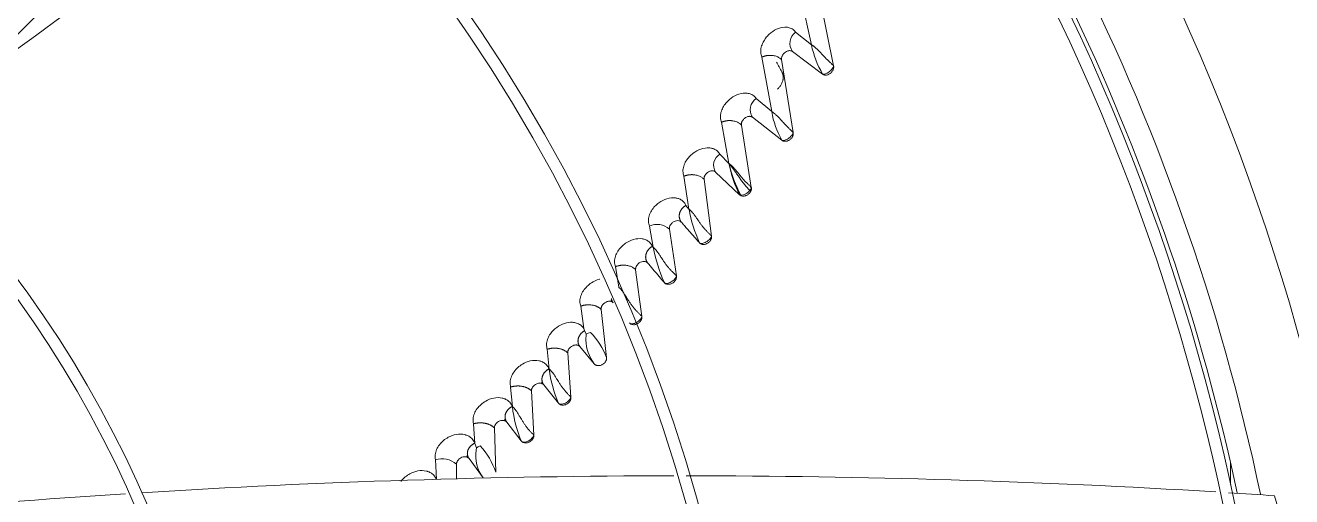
# Model space of a CAD drawing. Header units: millimetres. Extents: x 113490 to 142599, y -20467 to 115.
# Drawn here: x 131487.5 to 131754.6, y -11265.2 to -11165.8 of the extents above; entities that cross this region are included whole.
import ezdxf

# ---------------------------------------------------------------- set-up
doc = ezdxf.new("R2010")
doc.units = ezdxf.units.MM
doc.layers.add('DV3_0', color=7, linetype='Continuous')

msp = doc.modelspace()

# ---------------------------------------------------------------- linework, layer by layer
at = {"layer": 'DV3_0', "color": 7, "linetype": 'Continuous', "lineweight": 15}
for p, q in [((131461.94, -11191.95), (131614.66, -11037.08)), ((131650.68, -11157.76), (131653.32, -11169.95)), ((131654.69, -11158.13), (131657.98, -11174.37)), ((131653.32, -11169.95), (131649.96, -11167.25)), ((131642.86, -11172.51), (131644.93, -11184.02)), ((131647.02, -11173.05), (131649.46, -11188.45)), ((131655.68, -11176.1), (131649.29, -11171.32)), ((131644.93, -11184.02), (131641.65, -11181.24)), ((131634.34, -11186.26), (131635.92, -11194.99)), ((131638.54, -11186.85), (131640.63, -11200.04)), ((131647.08, -11190.05), (131640.89, -11185.2)), ((131635.92, -11194.99), (131633.98, -11193.01)), ((131626.41, -11197.64), (131627.48, -11204.6)), ((131638.16, -11201.55), (131633.1, -11196.76)), ((131630.65, -11198.28), (131632.24, -11210.27)), ((131627.48, -11204.6), (131626.82, -11203.79)), ((131619.12, -11208.18), (131619.9, -11212.63)), ((131623.34, -11208.79), (131624.84, -11218.68)), ((131619.9, -11212.63), (131619.76, -11212.44)), ((131611.97, -11216.72), (131612.65, -11221.06)), ((131616.22, -11217.37), (131617.53, -11227.23)), ((131604.63, -11225.07), (131605.3, -11229.75)), ((131608.94, -11225.75), (131610.09, -11235.89)), ((131605.79, -11230.97), (131605.46, -11230.22)), ((131605.74, -11232.21), (131605.79, -11230.97)), ((131605.79, -11230.97), (131606.24, -11230.75)), ((131606.24, -11230.75), (131606.71, -11230.58)), ((131597.55, -11234.16), (131598, -11238.35)), ((131601.89, -11234.92), (131602.57, -11244.27)), ((131607.5, -11237.23), (131604.46, -11233.59)), ((131598, -11238.35), (131597.95, -11238.28)), ((131589.85, -11242.12), (131590.23, -11246.25)), ((131594.25, -11242.93), (131594.74, -11252.28)), ((131599.96, -11245.54), (131596.84, -11241.65)), ((131590.23, -11246.25), (131590.2, -11246.21)), ((131582, -11249.88), (131582.3, -11254.01)), ((131586.43, -11250.75), (131586.73, -11260.1)), ((131592.1, -11253.49), (131589.05, -11249.53)), ((131582.3, -11254.01), (131582.27, -11253.97)), ((131582.64, -11254.94), (131582.3, -11254.01)), ((131582.56, -11255.44), (131582.64, -11254.94)), ((131582.64, -11254.94), (131582.99, -11254.75)), ((131582.99, -11254.75), (131583.26, -11254.62)), ((131583.26, -11254.62), (131583.44, -11254.55)), ((131573.98, -11257.44), (131574.21, -11261.61)), ((131578.43, -11258.38), (131578.46, -11261.48)), ((131584.05, -11261.26), (131581.08, -11257.21)), ((131741.73, -11262.66), (131741.73, -11258.08)), ((131752.3, -11269.38), (131751.05, -11265.05))]:
    msp.add_line(p, q, dxfattribs=at)
for centre, radius, start, end in [((131296.24, -11359.99), 551.5, 15.4775, 74.5225), ((131296.24, -11359.99), 456, 316.0129, 45.5635), ((131296.24, -11359.99), 477.5, 316.9802, 43.0198), ((131296.24, -11359.99), 453.5, 315.9918, 45.5613), ((131296.24, -11359.99), 457, 12.0648, 38.7918), ((131296.24, -11359.99), 343.5, 315.6512, 45.622), ((131296.24, -11359.99), 346, 316.5062, 45.3204), ((132005.25, -11871.46), 872.22, 121.56134, 127.88902), ((131651.79, -11169.63), 3.01, 127.446, 214.0679), ((131673.09, -11165.9), 20.18, 191.5575, 210.3468), ((131271.06, -11375.42), 425.8, 27.9832, 28.2987), ((131643.3, -11183.61), 2.88, 124.7166, 213.5116), ((131663.38, -11180.84), 18.72, 189.7816, 209.4698), ((131296.24, -11359.99), 236, 317.0271, 45.7088), ((131296.24, -11359.99), 233.5, 316.4663, 45.8392), ((131635.3, -11195.29), 2.64, 120.02, 213.6405), ((131660.08, -11190.4), 24.59, 190.7346, 206.9553), ((131663.86, -11188.33), 28.72, 193.3894, 207.6128), ((131655.96, -11199.62), 28.9, 189.9095, 204.6566), ((131620.76, -11211.76), 3.94, 48.9972, 114.5532), ((131652.79, -11206.27), 33.49, 190.9397, 204.3643), ((131612.09, -11223.78), 0.996, 164.4286, 200.7731), ((131599.67, -11231.95), 6.04, 16.651, 21.4082), ((131614.15, -11232.08), 8.41, 180.9081, 217.7819), ((131595.36, -11241.54), 15.77, 20.989, 44.0203), ((131624.09, -11235.11), 26.29, 187.0764, 203.3625), ((131597.33, -11241.09), 0.885, 161.2275, 200.8008), ((131615.82, -11243.51), 25.74, 186.1174, 202.8222), ((131589.5, -11248.97), 0.845, 159.536, 201.092), ((131581.48, -11256.66), 0.795, 157.3992, 201.2102), ((131590.06, -11256.62), 7.59, 171.042, 217.6939), ((131572.13, -11264.99), 15.39, 18.5208, 42.7185), ((131575.33, -11262.08), 4.83, 50.0895, 106.1879), ((131626.61, -13101.74), 1840.9, 90.07296, 93.56963), ((131626.61, -13101.74), 1840.9, 86.5108, 89.99128), ((131626.61, -13101.74), 1840.9, 86.12402, 86.42814), ((131626.61, -13101.74), 1840.9, 93.67624, 96.85972)]:
    msp.add_arc(centre, radius, start, end, dxfattribs=at)
at = {"layer": 'DV3_0', "color": 7, "linetype": 'Continuous', "lineweight": 20}
for centre, radius, start, end in [((131296.24, -11359.99), 461.75, 11.9044, 42.2304), ((131639.33, -11199.73), 1.35, 316.5606, 346.5087), ((131638.45, -11201.16), 0.49, 233.7476, 265.2283), ((131638.28, -11199.1), 2.55, 272.8508, 322.5113)]:
    msp.add_arc(centre, radius, start, end, dxfattribs=at)
at = {"layer": 'DV3_0', "color": 7, "linetype": 'Continuous', "lineweight": 15}
for points, knots in [([(131649.96, -11167.25), (131649.85, -11167.11), (131649.65, -11166.85), (131649.27, -11166.57), (131648.86, -11166.37), (131648.45, -11166.25), (131648.06, -11166.2), (131647.24, -11166.18), (131645.93, -11166.52), (131644.59, -11167.45), (131643.67, -11168.46), (131643.07, -11169.38), (131642.68, -11170.42), (131642.55, -11171.53), (131642.75, -11172.18), (131642.86, -11172.51)], [0, 0, 0, 0, 0.048624, 0.094156, 0.13685, 0.17668, 0.213406, 0.24691, 0.396876, 0.550422, 0.632436, 0.719781, 0.810754, 0.903952, 1, 1, 1, 1]), ([(131653.32, -11169.95), (131653.36, -11169.97), (131653.45, -11170.01), (131653.58, -11170.09), (131653.72, -11170.18), (131653.86, -11170.29), (131654.02, -11170.41), (131654.18, -11170.55), (131654.35, -11170.7), (131654.55, -11170.9), (131654.79, -11171.13), (131655.07, -11171.42), (131655.33, -11171.7), (131655.59, -11171.98), (131655.85, -11172.24), (131656.12, -11172.52), (131656.38, -11172.78), (131656.65, -11173.04), (131656.91, -11173.29), (131657.16, -11173.53), (131657.39, -11173.75), (131657.61, -11173.97), (131657.81, -11174.17), (131657.92, -11174.3), (131657.98, -11174.37)], [0, 0, 0, 0, 0.023498, 0.048897, 0.076254, 0.105618, 0.137034, 0.170541, 0.206177, 0.243975, 0.303434, 0.363525, 0.424255, 0.478728, 0.533775, 0.589597, 0.64577, 0.699948, 0.752412, 0.80346, 0.853406, 0.902578, 0.951321, 1, 1, 1, 1]), ([(131642.86, -11172.51), (131642.9, -11172.49), (131643, -11172.45), (131643.14, -11172.4), (131643.28, -11172.35), (131643.41, -11172.31), (131643.54, -11172.27), (131643.67, -11172.24), (131643.79, -11172.21), (131643.91, -11172.19), (131644.03, -11172.18), (131644.14, -11172.16), (131644.24, -11172.15), (131644.34, -11172.14), (131644.43, -11172.14), (131644.52, -11172.14), (131644.6, -11172.14), (131644.68, -11172.14), (131644.75, -11172.14), (131644.81, -11172.14), (131644.87, -11172.14), (131644.93, -11172.15), (131645.12, -11172.16), (131645.45, -11172.21), (131645.87, -11172.33), (131646.23, -11172.48), (131646.54, -11172.65), (131646.8, -11172.84), (131646.95, -11172.98), (131647.01, -11173.05)], [0, 0, 0, 0, 0.032244, 0.06322, 0.092989, 0.121598, 0.149081, 0.175465, 0.200767, 0.225002, 0.248177, 0.270297, 0.291365, 0.311381, 0.330344, 0.34825, 0.365097, 0.38088, 0.395595, 0.409237, 0.4218, 0.433281, 0.443674, 0.547844, 0.647183, 0.741916, 0.832156, 0.91808, 1, 1, 1, 1]), ([(131649.29, -11171.32), (131649.27, -11171.3), (131649.22, -11171.27), (131649.14, -11171.23), (131649.06, -11171.2), (131648.94, -11171.16), (131648.77, -11171.14), (131648.55, -11171.15), (131648.31, -11171.21), (131648, -11171.34), (131647.69, -11171.54), (131647.44, -11171.81), (131647.28, -11172.01), (131647.17, -11172.22), (131647.08, -11172.42), (131647.02, -11172.63), (131647, -11172.84), (131647.01, -11172.98), (131647.01, -11173.05)], [0, 0, 0, 0, 0.029381, 0.058602, 0.087885, 0.117452, 0.18253, 0.248896, 0.319951, 0.392261, 0.543681, 0.618373, 0.692652, 0.752848, 0.812262, 0.876397, 0.938375, 1, 1, 1, 1]), ([(131647.08, -11175.63), (131647.1, -11175.68), (131647.14, -11175.76), (131647.2, -11175.9), (131647.25, -11176.03), (131647.29, -11176.17), (131647.32, -11176.3), (131647.34, -11176.43), (131647.35, -11176.56), (131647.36, -11176.69), (131647.36, -11176.81), (131647.36, -11176.93), (131647.35, -11177.04), (131647.34, -11177.15), (131647.32, -11177.25), (131647.29, -11177.43), (131647.22, -11177.67), (131647.11, -11177.98), (131646.96, -11178.28), (131646.78, -11178.57), (131646.58, -11178.83), (131646.37, -11179.07), (131646.21, -11179.22), (131646.14, -11179.29)], [0, 0, 0, 0, 0.040689, 0.080596, 0.119529, 0.157341, 0.193932, 0.22923, 0.263193, 0.295792, 0.327014, 0.356851, 0.385297, 0.412348, 0.437993, 0.462221, 0.541843, 0.621089, 0.699698, 0.777369, 0.853621, 0.927915, 1, 1, 1, 1]), ([(131657.98, -11174.37), (131657.98, -11174.4), (131658, -11174.47), (131658.01, -11174.57), (131658.01, -11174.67), (131658, -11174.78), (131657.98, -11174.89), (131657.95, -11175.03), (131657.89, -11175.19), (131657.79, -11175.4), (131657.65, -11175.61), (131657.47, -11175.81), (131657.25, -11175.99), (131656.94, -11176.18), (131656.6, -11176.29), (131656.27, -11176.31), (131656.07, -11176.28), (131655.91, -11176.23), (131655.79, -11176.17), (131655.71, -11176.12), (131655.68, -11176.1)], [0, 0, 0, 0, 0.029941, 0.059776, 0.089719, 0.11998, 0.150766, 0.182271, 0.237743, 0.293712, 0.36616, 0.439193, 0.5137, 0.588322, 0.735295, 0.804201, 0.872533, 0.915894, 0.958168, 1, 1, 1, 1]), ([(131641.65, -11181.24), (131641.55, -11181.1), (131641.35, -11180.84), (131640.98, -11180.54), (131640.57, -11180.33), (131640.16, -11180.19), (131639.75, -11180.12), (131638.91, -11180.08), (131637.57, -11180.38), (131636.18, -11181.26), (131635.23, -11182.23), (131634.6, -11183.14), (131634.18, -11184.17), (131634.03, -11185.27), (131634.23, -11185.93), (131634.34, -11186.26)], [0, 0, 0, 0, 0.047879, 0.093131, 0.135924, 0.176323, 0.214246, 0.249573, 0.400331, 0.55084, 0.632619, 0.719752, 0.810618, 0.903787, 1, 1, 1, 1]), ([(131644.93, -11184.02), (131644.94, -11184.03), (131644.98, -11184.05), (131645.04, -11184.08), (131645.12, -11184.13), (131645.25, -11184.21), (131645.41, -11184.33), (131645.61, -11184.49), (131645.93, -11184.77), (131646.35, -11185.19), (131646.82, -11185.7), (131647.34, -11186.27), (131647.9, -11186.86), (131648.42, -11187.39), (131648.75, -11187.72), (131648.95, -11187.91), (131649.14, -11188.1), (131649.31, -11188.28), (131649.41, -11188.39), (131649.46, -11188.45)], [0, 0, 0, 0, 0.008246, 0.020454, 0.036664, 0.056913, 0.093951, 0.135263, 0.180965, 0.300632, 0.4172, 0.49772, 0.649549, 0.779717, 0.824321, 0.868366, 0.912135, 0.955916, 1, 1, 1, 1]), ([(131634.34, -11186.26), (131634.38, -11186.24), (131634.48, -11186.2), (131634.62, -11186.15), (131634.77, -11186.1), (131634.91, -11186.06), (131635.04, -11186.02), (131635.17, -11186), (131635.29, -11185.97), (131635.41, -11185.95), (131635.53, -11185.94), (131635.64, -11185.92), (131635.74, -11185.91), (131635.84, -11185.91), (131635.93, -11185.9), (131636.01, -11185.9), (131636.09, -11185.9), (131636.16, -11185.9), (131636.23, -11185.91), (131636.29, -11185.91), (131636.35, -11185.91), (131636.4, -11185.92), (131636.44, -11185.92), (131636.63, -11185.94), (131636.96, -11185.99), (131637.39, -11186.11), (131637.75, -11186.26), (131638.06, -11186.44), (131638.33, -11186.64), (131638.47, -11186.78), (131638.54, -11186.85)], [0, 0, 0, 0, 0.032464, 0.063613, 0.093501, 0.122168, 0.149645, 0.175954, 0.20111, 0.225125, 0.248005, 0.269755, 0.290377, 0.309869, 0.328231, 0.34546, 0.361553, 0.376506, 0.390315, 0.402975, 0.414482, 0.424831, 0.434019, 0.442041, 0.547052, 0.646947, 0.741997, 0.832361, 0.918252, 1, 1, 1, 1]), ([(131640.89, -11185.2), (131640.87, -11185.18), (131640.82, -11185.15), (131640.73, -11185.1), (131640.65, -11185.07), (131640.52, -11185.03), (131640.34, -11185), (131640.11, -11185.01), (131639.87, -11185.06), (131639.55, -11185.18), (131639.24, -11185.38), (131638.98, -11185.64), (131638.82, -11185.84), (131638.7, -11186.03), (131638.62, -11186.23), (131638.55, -11186.43), (131638.52, -11186.65), (131638.54, -11186.78), (131638.54, -11186.85)], [0, 0, 0, 0, 0.030729, 0.061465, 0.092461, 0.123966, 0.190052, 0.257414, 0.329029, 0.401758, 0.552091, 0.624447, 0.696235, 0.754669, 0.81231, 0.876246, 0.93817, 1, 1, 1, 1]), ([(131649.46, -11188.45), (131649.47, -11188.48), (131649.48, -11188.55), (131649.48, -11188.65), (131649.48, -11188.76), (131649.46, -11188.86), (131649.44, -11188.97), (131649.4, -11189.11), (131649.34, -11189.27), (131649.23, -11189.46), (131649.08, -11189.66), (131648.89, -11189.85), (131648.67, -11190.01), (131648.35, -11190.19), (131648, -11190.28), (131647.68, -11190.28), (131647.47, -11190.25), (131647.31, -11190.19), (131647.19, -11190.13), (131647.11, -11190.08), (131647.08, -11190.05)], [0, 0, 0, 0, 0.030327, 0.060484, 0.090695, 0.121183, 0.152165, 0.183847, 0.238646, 0.294034, 0.364857, 0.436394, 0.510055, 0.584088, 0.731546, 0.801326, 0.870591, 0.914573, 0.957501, 1, 1, 1, 1]), ([(131633.98, -11193.01), (131633.9, -11192.87), (131633.74, -11192.61), (131633.43, -11192.3), (131633.1, -11192.06), (131632.76, -11191.89), (131632.41, -11191.77), (131632.08, -11191.69), (131631.3, -11191.6), (131629.97, -11191.8), (131628.53, -11192.6), (131627.5, -11193.53), (131626.8, -11194.45), (131626.33, -11195.5), (131626.13, -11196.62), (131626.31, -11197.29), (131626.41, -11197.64)], [0, 0, 0, 0, 0.043276, 0.083851, 0.121848, 0.157353, 0.190322, 0.220681, 0.248337, 0.398285, 0.545073, 0.62947, 0.718481, 0.810504, 0.904076, 1, 1, 1, 1]), ([(131635.92, -11194.99), (131635.96, -11195.01), (131636.03, -11195.06), (131636.15, -11195.14), (131636.27, -11195.23), (131636.38, -11195.33), (131636.57, -11195.5), (131636.85, -11195.79), (131637.22, -11196.21), (131637.58, -11196.64), (131637.86, -11196.99), (131638.09, -11197.28), (131638.31, -11197.55), (131638.56, -11197.85), (131638.9, -11198.24), (131639.33, -11198.72), (131639.78, -11199.16), (131640.08, -11199.46), (131640.28, -11199.66), (131640.47, -11199.86), (131640.58, -11199.98), (131640.63, -11200.04)], [0, 0, 0, 0, 0.021136, 0.043034, 0.065722, 0.089226, 0.113567, 0.180819, 0.267102, 0.36032, 0.424226, 0.458297, 0.515829, 0.568667, 0.616874, 0.728058, 0.829043, 0.871408, 0.913772, 0.956511, 1, 1, 1, 1]), ([(131640.3, -11200.65), (131640.21, -11200.54), (131640, -11200.31), (131639.55, -11199.81), (131639.01, -11199.17), (131638.44, -11198.41), (131637.91, -11197.66), (131637.41, -11196.93), (131636.92, -11196.23), (131636.43, -11195.56), (131636.09, -11195.16), (131635.92, -11194.99)], [0, 0, 0, 0, 0.062498, 0.125002, 0.250008, 0.375015, 0.500022, 0.625028, 0.750035, 0.875042, 1, 1, 1, 1]), ([(131626.41, -11197.64), (131626.46, -11197.61), (131626.56, -11197.57), (131626.72, -11197.52), (131626.87, -11197.48), (131627.01, -11197.44), (131627.15, -11197.41), (131627.28, -11197.38), (131627.41, -11197.36), (131627.53, -11197.35), (131627.65, -11197.33), (131627.76, -11197.32), (131627.86, -11197.32), (131627.95, -11197.31), (131628.04, -11197.31), (131628.12, -11197.31), (131628.19, -11197.31), (131628.26, -11197.32), (131628.31, -11197.32), (131628.37, -11197.32), (131628.41, -11197.32), (131628.45, -11197.33), (131628.48, -11197.33), (131628.65, -11197.35), (131628.94, -11197.39), (131629.34, -11197.49), (131629.68, -11197.61), (131629.99, -11197.76), (131630.25, -11197.93), (131630.47, -11198.1), (131630.59, -11198.22), (131630.65, -11198.28)], [0, 0, 0, 0, 0.034013, 0.066516, 0.097557, 0.127175, 0.155397, 0.182242, 0.207725, 0.231853, 0.254633, 0.276066, 0.296153, 0.314893, 0.332284, 0.348322, 0.363003, 0.376325, 0.388281, 0.398868, 0.408082, 0.415918, 0.422372, 0.427442, 0.521233, 0.61073, 0.696164, 0.77766, 0.855341, 0.929378, 1, 1, 1, 1]), ([(131633.1, -11196.76), (131633.08, -11196.73), (131633.03, -11196.69), (131632.95, -11196.64), (131632.87, -11196.6), (131632.74, -11196.55), (131632.57, -11196.51), (131632.34, -11196.5), (131632.1, -11196.53), (131631.76, -11196.63), (131631.36, -11196.86), (131630.99, -11197.22), (131630.79, -11197.56), (131630.7, -11197.8), (131630.66, -11197.97), (131630.64, -11198.13), (131630.65, -11198.23), (131630.65, -11198.28)], [0, 0, 0, 0, 0.030568, 0.061113, 0.091892, 0.123156, 0.188638, 0.255339, 0.326154, 0.398049, 0.546641, 0.690305, 0.807603, 0.857297, 0.906323, 0.95344, 1, 1, 1, 1]), ([(131640.63, -11200.04), (131640.64, -11200.07), (131640.65, -11200.12), (131640.65, -11200.2), (131640.65, -11200.28), (131640.64, -11200.39), (131640.62, -11200.54), (131640.56, -11200.71), (131640.48, -11200.89), (131640.31, -11201.16), (131640.07, -11201.42), (131639.76, -11201.62), (131639.51, -11201.74), (131639.24, -11201.82), (131638.98, -11201.85), (131638.74, -11201.83), (131638.54, -11201.78), (131638.38, -11201.71), (131638.26, -11201.64), (131638.19, -11201.58), (131638.16, -11201.55)], [0, 0, 0, 0, 0.023243, 0.046646, 0.070325, 0.094393, 0.141984, 0.190048, 0.245114, 0.300885, 0.441931, 0.51503, 0.588687, 0.662721, 0.735694, 0.804836, 0.873484, 0.916387, 0.958352, 1, 1, 1, 1]), ([(131626.82, -11203.79), (131626.75, -11203.64), (131626.6, -11203.34), (131626.29, -11202.98), (131625.96, -11202.71), (131625.61, -11202.51), (131625.28, -11202.37), (131624.96, -11202.28), (131624.18, -11202.14), (131622.84, -11202.28), (131621.33, -11203.05), (131620.26, -11203.97), (131619.52, -11204.91), (131619.02, -11205.98), (131618.82, -11207.14), (131619.02, -11207.83), (131619.12, -11208.18)], [0, 0, 0, 0, 0.045903, 0.088222, 0.127121, 0.162682, 0.194844, 0.223516, 0.248586, 0.398406, 0.542873, 0.627775, 0.717223, 0.809644, 0.90359, 1, 1, 1, 1]), ([(131626.82, -11203.79), (131626.78, -11203.82), (131626.7, -11203.87), (131626.57, -11203.95), (131626.46, -11204.04), (131626.35, -11204.13), (131626.24, -11204.23), (131626.14, -11204.33), (131626.05, -11204.43), (131625.96, -11204.54), (131625.88, -11204.65), (131625.8, -11204.77), (131625.73, -11204.89), (131625.67, -11205.01), (131625.61, -11205.13), (131625.56, -11205.25), (131625.52, -11205.38), (131625.49, -11205.51), (131625.46, -11205.63), (131625.44, -11205.76), (131625.43, -11205.89), (131625.43, -11206.02), (131625.43, -11206.14), (131625.44, -11206.27), (131625.46, -11206.39), (131625.48, -11206.52), (131625.52, -11206.64), (131625.56, -11206.76), (131625.6, -11206.88), (131625.65, -11206.99), (131625.71, -11207.11), (131625.78, -11207.22), (131625.83, -11207.29), (131625.86, -11207.32)], [0, 0, 0, 0, 0.030257, 0.060484, 0.09073, 0.121035, 0.151434, 0.181953, 0.212616, 0.243438, 0.274433, 0.30561, 0.336978, 0.36854, 0.400301, 0.432265, 0.464435, 0.496814, 0.529403, 0.562193, 0.595176, 0.628335, 0.661657, 0.695123, 0.728715, 0.762415, 0.796204, 0.830066, 0.863984, 0.897946, 0.93194, 0.965959, 1, 1, 1, 1]), ([(131627.48, -11204.6), (131627.52, -11204.63), (131627.6, -11204.69), (131627.72, -11204.79), (131627.84, -11204.9), (131627.96, -11205.02), (131628.16, -11205.23), (131628.44, -11205.57), (131628.8, -11206.07), (131629.15, -11206.57), (131629.43, -11206.97), (131629.7, -11207.37), (131629.99, -11207.77), (131630.31, -11208.19), (131630.59, -11208.52), (131630.82, -11208.79), (131631.04, -11209.03), (131631.27, -11209.27), (131631.48, -11209.49), (131631.69, -11209.7), (131631.89, -11209.9), (131632.08, -11210.09), (131632.18, -11210.21), (131632.24, -11210.27)], [0, 0, 0, 0, 0.02193, 0.044623, 0.068109, 0.092415, 0.117564, 0.1874, 0.278761, 0.36922, 0.434707, 0.474881, 0.55813, 0.630924, 0.676359, 0.719959, 0.762001, 0.802791, 0.842656, 0.881945, 0.921019, 0.960246, 1, 1, 1, 1]), ([(131625.86, -11207.32), (131625.81, -11207.28), (131625.72, -11207.18), (131625.48, -11207.05), (131625.1, -11206.98), (131624.58, -11207.07), (131624.08, -11207.33), (131623.69, -11207.7), (131623.45, -11208.09), (131623.35, -11208.4), (131623.33, -11208.63), (131623.34, -11208.74), (131623.34, -11208.79)], [0, 0, 0, 0, 0.06134, 0.123453, 0.255164, 0.397247, 0.545621, 0.688819, 0.805782, 0.90458, 0.952528, 1, 1, 1, 1]), ([(131629.69, -11211.68), (131629.48, -11211.44), (131629.06, -11210.96), (131628.42, -11210.24), (131627.79, -11209.52), (131627.15, -11208.79), (131626.5, -11208.06), (131626.07, -11207.57), (131625.86, -11207.32)], [0, 0, 0, 0, 0.162615, 0.326841, 0.492682, 0.660148, 0.82925, 1, 1, 1, 1]), ([(131619.76, -11212.44), (131619.68, -11212.29), (131619.54, -11211.99), (131619.24, -11211.63), (131618.91, -11211.35), (131618.57, -11211.14), (131618.23, -11210.99), (131617.91, -11210.9), (131617.14, -11210.75), (131615.79, -11210.86), (131614.28, -11211.6), (131613.18, -11212.51), (131612.42, -11213.45), (131611.91, -11214.52), (131611.69, -11215.68), (131611.87, -11216.37), (131611.97, -11216.72)], [0, 0, 0, 0, 0.045816, 0.088117, 0.127063, 0.162735, 0.195085, 0.224033, 0.249478, 0.398687, 0.541879, 0.628145, 0.718265, 0.810778, 0.904381, 1, 1, 1, 1]), ([(131632.24, -11210.27), (131632.24, -11210.3), (131632.25, -11210.35), (131632.25, -11210.44), (131632.25, -11210.52), (131632.24, -11210.63), (131632.21, -11210.78), (131632.14, -11210.96), (131632.05, -11211.14), (131631.87, -11211.41), (131631.6, -11211.66), (131631.28, -11211.85), (131631.02, -11211.96), (131630.75, -11212.02), (131630.49, -11212.04), (131630.24, -11212.01), (131630.05, -11211.94), (131629.9, -11211.86), (131629.78, -11211.78), (131629.72, -11211.72), (131629.69, -11211.68)], [0, 0, 0, 0, 0.023263, 0.046619, 0.070185, 0.09408, 0.142394, 0.191175, 0.246921, 0.303417, 0.444844, 0.517438, 0.590593, 0.664065, 0.736419, 0.804903, 0.872906, 0.916114, 0.958259, 1, 1, 1, 1]), ([(131632.24, -11210.27), (131632.21, -11210.45), (131632.08, -11210.68), (131631.68, -11211.12), (131631.41, -11211.35), (131630.83, -11211.68), (131630.53, -11211.79), (131630.01, -11211.86), (131629.81, -11211.81), (131629.69, -11211.68)], [0, 0, 0, 0, 0.25, 0.25, 0.5, 0.5, 0.75, 0.75, 1, 1, 1, 1]), ([(131619.76, -11212.44), (131619.72, -11212.47), (131619.63, -11212.52), (131619.51, -11212.6), (131619.39, -11212.68), (131619.28, -11212.77), (131619.17, -11212.87), (131619.07, -11212.97), (131618.97, -11213.07), (131618.88, -11213.18), (131618.8, -11213.29), (131618.72, -11213.41), (131618.65, -11213.52), (131618.59, -11213.64), (131618.53, -11213.76), (131618.48, -11213.89), (131618.44, -11214.01), (131618.4, -11214.14), (131618.38, -11214.26), (131618.36, -11214.39), (131618.34, -11214.52), (131618.34, -11214.64), (131618.34, -11214.77), (131618.35, -11214.89), (131618.37, -11215.02), (131618.39, -11215.14), (131618.42, -11215.26), (131618.46, -11215.38), (131618.5, -11215.5), (131618.56, -11215.61), (131618.62, -11215.72), (131618.68, -11215.83), (131618.73, -11215.9), (131618.76, -11215.93)], [0, 0, 0, 0, 0.030425, 0.060815, 0.091218, 0.121674, 0.152215, 0.182869, 0.213655, 0.244591, 0.275687, 0.306954, 0.338398, 0.370022, 0.401831, 0.433828, 0.466015, 0.498396, 0.530972, 0.563735, 0.596674, 0.629777, 0.663028, 0.696409, 0.729903, 0.763492, 0.797158, 0.830885, 0.864657, 0.898463, 0.932293, 0.966139, 1, 1, 1, 1]), ([(131619.9, -11212.63), (131619.95, -11212.66), (131620.03, -11212.73), (131620.16, -11212.84), (131620.28, -11212.96), (131620.41, -11213.1), (131620.6, -11213.32), (131620.9, -11213.7), (131621.26, -11214.24), (131621.62, -11214.78), (131621.91, -11215.22), (131622.19, -11215.65), (131622.5, -11216.09), (131622.83, -11216.53), (131623.12, -11216.87), (131623.35, -11217.14), (131623.59, -11217.4), (131623.82, -11217.64), (131624.05, -11217.87), (131624.27, -11218.09), (131624.48, -11218.29), (131624.67, -11218.49), (131624.78, -11218.62), (131624.84, -11218.68)], [0, 0, 0, 0, 0.022275, 0.045317, 0.069159, 0.093827, 0.119347, 0.190503, 0.284339, 0.374913, 0.441612, 0.484176, 0.567352, 0.639937, 0.684392, 0.726937, 0.767875, 0.807537, 0.846286, 0.884506, 0.922594, 0.960956, 1, 1, 1, 1]), ([(131611.97, -11216.72), (131612.02, -11216.7), (131612.12, -11216.66), (131612.28, -11216.61), (131612.43, -11216.57), (131612.58, -11216.53), (131612.72, -11216.5), (131612.86, -11216.47), (131612.99, -11216.45), (131613.11, -11216.44), (131613.23, -11216.42), (131613.34, -11216.42), (131613.44, -11216.41), (131613.54, -11216.41), (131613.62, -11216.4), (131613.71, -11216.4), (131613.78, -11216.41), (131613.85, -11216.41), (131613.91, -11216.41), (131613.96, -11216.41), (131614.01, -11216.42), (131614.05, -11216.42), (131614.08, -11216.42), (131614.1, -11216.43), (131614.27, -11216.44), (131614.55, -11216.49), (131614.94, -11216.58), (131615.28, -11216.71), (131615.57, -11216.85), (131615.83, -11217.02), (131616.04, -11217.19), (131616.16, -11217.31), (131616.22, -11217.37)], [0, 0, 0, 0, 0.034382, 0.067257, 0.09867, 0.128653, 0.157228, 0.184415, 0.210227, 0.234673, 0.257758, 0.279488, 0.299864, 0.318888, 0.336558, 0.352873, 0.367831, 0.38143, 0.393667, 0.404538, 0.41404, 0.42217, 0.428926, 0.434304, 0.438302, 0.530373, 0.618142, 0.701875, 0.781741, 0.85791, 0.930582, 1, 1, 1, 1]), ([(131618.76, -11215.93), (131618.71, -11215.89), (131618.62, -11215.79), (131618.38, -11215.66), (131618, -11215.58), (131617.49, -11215.66), (131616.99, -11215.91), (131616.59, -11216.27), (131616.34, -11216.67), (131616.24, -11216.98), (131616.21, -11217.2), (131616.22, -11217.31), (131616.22, -11217.37)], [0, 0, 0, 0, 0.061421, 0.123667, 0.255432, 0.397199, 0.544968, 0.687719, 0.804815, 0.904048, 0.952278, 1, 1, 1, 1]), ([(131622.28, -11220.09), (131622.09, -11219.86), (131621.7, -11219.4), (131621.11, -11218.72), (131620.53, -11218.02), (131619.94, -11217.33), (131619.35, -11216.63), (131618.96, -11216.17), (131618.76, -11215.93)], [0, 0, 0, 0, 0.163033, 0.327514, 0.493444, 0.66083, 0.829679, 1, 1, 1, 1]), ([(131624.84, -11218.68), (131624.84, -11218.71), (131624.85, -11218.76), (131624.86, -11218.84), (131624.85, -11218.93), (131624.84, -11219.05), (131624.81, -11219.2), (131624.75, -11219.38), (131624.65, -11219.56), (131624.47, -11219.83), (131624.2, -11220.08), (131623.88, -11220.28), (131623.62, -11220.38), (131623.35, -11220.44), (131623.08, -11220.46), (131622.83, -11220.42), (131622.64, -11220.36), (131622.49, -11220.28), (131622.37, -11220.19), (131622.31, -11220.12), (131622.28, -11220.09)], [0, 0, 0, 0, 0.023849, 0.04779, 0.071955, 0.096472, 0.145038, 0.194053, 0.249314, 0.305365, 0.445367, 0.517672, 0.590601, 0.663955, 0.736204, 0.80467, 0.872684, 0.915931, 0.958145, 1, 1, 1, 1]), ([(131624.84, -11218.68), (131624.82, -11218.86), (131624.69, -11219.09), (131624.29, -11219.55), (131624.02, -11219.77), (131623.44, -11220.11), (131623.13, -11220.22), (131622.61, -11220.28), (131622.4, -11220.22), (131622.28, -11220.09)], [0, 0, 0, 0, 0.25, 0.25, 0.5, 0.5, 0.75, 0.75, 1, 1, 1, 1]), ([(131608.65, -11219.34), (131608.62, -11219.35), (131608.01, -11219.51), (131607.05, -11219.95), (131605.93, -11220.85), (131605.15, -11221.78), (131604.61, -11222.86), (131604.37, -11224.01), (131604.54, -11224.71), (131604.63, -11225.07)], [0.3922784, 0.3922784, 0.3922784, 0.3922784, 0.3989376, 0.5409153, 0.6281958, 0.718865, 0.8114508, 0.9049035, 1, 1, 1, 1]), ([(131612.65, -11221.06), (131612.69, -11221.1), (131612.78, -11221.17), (131612.9, -11221.28), (131613.03, -11221.41), (131613.15, -11221.55), (131613.35, -11221.78), (131613.64, -11222.18), (131614, -11222.73), (131614.35, -11223.28), (131614.64, -11223.73), (131614.91, -11224.17), (131615.22, -11224.62), (131615.55, -11225.06), (131615.83, -11225.41), (131616.06, -11225.69), (131616.29, -11225.95), (131616.52, -11226.19), (131616.75, -11226.42), (131616.97, -11226.64), (131617.17, -11226.85), (131617.36, -11227.04), (131617.47, -11227.16), (131617.53, -11227.23)], [0, 0, 0, 0, 0.022497, 0.045774, 0.069863, 0.094794, 0.12059, 0.192426, 0.287536, 0.377894, 0.444911, 0.488356, 0.571521, 0.643997, 0.688181, 0.730404, 0.770967, 0.810203, 0.848479, 0.886185, 0.923729, 0.961527, 1, 1, 1, 1]), ([(131611.49, -11224.36), (131611.48, -11224.34), (131611.44, -11224.3), (131611.38, -11224.25), (131611.32, -11224.2), (131611.25, -11224.16), (131611.14, -11224.1), (131610.98, -11224.05), (131610.75, -11224.02), (131610.5, -11224.03), (131610.15, -11224.1), (131609.73, -11224.31), (131609.38, -11224.61), (131609.18, -11224.88), (131609.07, -11225.06), (131609, -11225.25), (131608.95, -11225.42), (131608.93, -11225.59), (131608.94, -11225.7), (131608.94, -11225.75)], [0, 0, 0, 0, 0.024678, 0.049276, 0.073933, 0.098788, 0.123975, 0.189522, 0.256186, 0.326612, 0.39802, 0.544943, 0.686929, 0.745909, 0.804137, 0.854279, 0.903786, 0.952122, 1, 1, 1, 1]), ([(131611.11, -11223.47), (131611.12, -11223.51), (131611.13, -11223.58), (131611.16, -11223.7), (131611.2, -11223.81), (131611.24, -11223.93), (131611.29, -11224.04), (131611.35, -11224.15), (131611.42, -11224.26), (131611.47, -11224.33), (131611.49, -11224.36)], [0.7367221, 0.7367221, 0.7367221, 0.7367221, 0.7643288, 0.7978965, 0.8315165, 0.8651746, 0.8988591, 0.9325612, 0.9662753, 1, 1, 1, 1]), ([(131604.63, -11225.07), (131604.68, -11225.05), (131604.79, -11225.01), (131604.95, -11224.96), (131605.1, -11224.92), (131605.25, -11224.88), (131605.4, -11224.85), (131605.54, -11224.83), (131605.67, -11224.81), (131605.79, -11224.8), (131605.91, -11224.78), (131606.02, -11224.78), (131606.12, -11224.77), (131606.22, -11224.77), (131606.3, -11224.77), (131606.39, -11224.77), (131606.46, -11224.77), (131606.53, -11224.77), (131606.59, -11224.78), (131606.64, -11224.78), (131606.68, -11224.79), (131606.72, -11224.79), (131606.75, -11224.79), (131606.78, -11224.8), (131606.79, -11224.8), (131606.91, -11224.81), (131607.12, -11224.84), (131607.41, -11224.9), (131607.67, -11224.97), (131607.91, -11225.06), (131608.13, -11225.16), (131608.33, -11225.27), (131608.51, -11225.38), (131608.67, -11225.5), (131608.81, -11225.63), (131608.9, -11225.71), (131608.94, -11225.75)], [0, 0, 0, 0, 0.034452, 0.067384, 0.098837, 0.12884, 0.157416, 0.18458, 0.210346, 0.234722, 0.257714, 0.279327, 0.299562, 0.318421, 0.335903, 0.352008, 0.366734, 0.380078, 0.392038, 0.402612, 0.411796, 0.419587, 0.425984, 0.430984, 0.434584, 0.436784, 0.502175, 0.565322, 0.626349, 0.685335, 0.742342, 0.797432, 0.850666, 0.902117, 0.951866, 1, 1, 1, 1]), ([(131605.3, -11229.75), (131605.19, -11229.61), (131604.99, -11229.34), (131604.61, -11229.02), (131604.21, -11228.78), (131603.78, -11228.61), (131603.36, -11228.51), (131602.52, -11228.41), (131601.19, -11228.6), (131599.76, -11229.34), (131598.73, -11230.23), (131598.04, -11231.11), (131597.56, -11232.11), (131597.34, -11233.18), (131597.48, -11233.83), (131597.55, -11234.16)], [0, 0, 0, 0, 0.049007, 0.095446, 0.139468, 0.181114, 0.22038, 0.257178, 0.405723, 0.54922, 0.63594, 0.72517, 0.815746, 0.907169, 1, 1, 1, 1]), ([(131617.53, -11227.23), (131617.53, -11227.25), (131617.54, -11227.31), (131617.54, -11227.39), (131617.54, -11227.48), (131617.52, -11227.6), (131617.49, -11227.75), (131617.42, -11227.93), (131617.33, -11228.11), (131617.14, -11228.38), (131616.87, -11228.62), (131616.54, -11228.81), (131616.28, -11228.91), (131616.01, -11228.97), (131615.74, -11228.98), (131615.5, -11228.94), (131615.3, -11228.87), (131615.15, -11228.79), (131615.04, -11228.7), (131614.98, -11228.63), (131614.95, -11228.6)], [0, 0, 0, 0, 0.023897, 0.047874, 0.072064, 0.096593, 0.145534, 0.194892, 0.25028, 0.306447, 0.445924, 0.517891, 0.590493, 0.663638, 0.735728, 0.804216, 0.872309, 0.915692, 0.95803, 1, 1, 1, 1]), ([(131617.53, -11227.23), (131617.5, -11227.41), (131617.37, -11227.64), (131616.97, -11228.1), (131616.69, -11228.33), (131616.11, -11228.65), (131615.8, -11228.76), (131615.28, -11228.8), (131615.07, -11228.74), (131614.95, -11228.6)], [0, 0, 0, 0, 0.25, 0.25, 0.5, 0.5, 0.75, 0.75, 1, 1, 1, 1]), ([(131605.46, -11230.22), (131605.42, -11230.24), (131605.33, -11230.29), (131605.22, -11230.37), (131605.1, -11230.46), (131604.99, -11230.54), (131604.89, -11230.64), (131604.79, -11230.73), (131604.69, -11230.83), (131604.61, -11230.94), (131604.53, -11231.05), (131604.45, -11231.16), (131604.38, -11231.27), (131604.32, -11231.38), (131604.26, -11231.5), (131604.21, -11231.62), (131604.17, -11231.74), (131604.13, -11231.86), (131604.1, -11231.98), (131604.08, -11232.1), (131604.07, -11232.22), (131604.06, -11232.34), (131604.06, -11232.47), (131604.07, -11232.59), (131604.08, -11232.71), (131604.11, -11232.82), (131604.13, -11232.94), (131604.17, -11233.06), (131604.21, -11233.17), (131604.26, -11233.28), (131604.32, -11233.38), (131604.38, -11233.49), (131604.43, -11233.56), (131604.46, -11233.59)], [0, 0, 0, 0, 0.030377, 0.060748, 0.091153, 0.121627, 0.152197, 0.182886, 0.213712, 0.244687, 0.275822, 0.307124, 0.338597, 0.370244, 0.402069, 0.434073, 0.466259, 0.49863, 0.531186, 0.563923, 0.596832, 0.6299, 0.663115, 0.69646, 0.729919, 0.763477, 0.797117, 0.830824, 0.864585, 0.89839, 0.93223, 0.9661, 1, 1, 1, 1]), ([(131597.55, -11234.16), (131597.6, -11234.14), (131597.71, -11234.11), (131597.88, -11234.06), (131598.04, -11234.03), (131598.2, -11234), (131598.35, -11233.97), (131598.49, -11233.95), (131598.62, -11233.94), (131598.75, -11233.92), (131598.87, -11233.92), (131598.99, -11233.91), (131599.09, -11233.91), (131599.19, -11233.91), (131599.28, -11233.91), (131599.37, -11233.92), (131599.44, -11233.92), (131599.51, -11233.93), (131599.57, -11233.93), (131599.63, -11233.94), (131599.67, -11233.94), (131599.71, -11233.95), (131599.74, -11233.95), (131599.77, -11233.96), (131599.79, -11233.96), (131599.9, -11233.97), (131600.1, -11234.01), (131600.38, -11234.07), (131600.64, -11234.15), (131600.88, -11234.24), (131601.1, -11234.34), (131601.29, -11234.45), (131601.47, -11234.56), (131601.63, -11234.68), (131601.77, -11234.8), (131601.85, -11234.88), (131601.89, -11234.92)], [0, 0, 0, 0, 0.035479, 0.069398, 0.101793, 0.132694, 0.162122, 0.190094, 0.21662, 0.241709, 0.265367, 0.287598, 0.308404, 0.327787, 0.345745, 0.36228, 0.377388, 0.391068, 0.403318, 0.414135, 0.423517, 0.431461, 0.437964, 0.443025, 0.446641, 0.448812, 0.512732, 0.574463, 0.634121, 0.691792, 0.747544, 0.801444, 0.853561, 0.903971, 0.952755, 1, 1, 1, 1]), ([(131604.46, -11233.59), (131604.43, -11233.56), (131604.39, -11233.52), (131604.32, -11233.45), (131604.23, -11233.4), (131604.11, -11233.33), (131603.94, -11233.27), (131603.71, -11233.24), (131603.47, -11233.25), (131603.12, -11233.32), (131602.71, -11233.51), (131602.36, -11233.81), (131602.15, -11234.06), (131602.05, -11234.24), (131601.97, -11234.42), (131601.92, -11234.59), (131601.89, -11234.76), (131601.89, -11234.87), (131601.89, -11234.92)], [0, 0, 0, 0, 0.031145, 0.062218, 0.093482, 0.125195, 0.191206, 0.258243, 0.328679, 0.399965, 0.545868, 0.68677, 0.745639, 0.803769, 0.854012, 0.903665, 0.952, 1, 1, 1, 1]), ([(131597.95, -11238.28), (131597.88, -11238.12), (131597.73, -11237.82), (131597.43, -11237.44), (131597.1, -11237.14), (131596.76, -11236.91), (131596.43, -11236.75), (131596.11, -11236.64), (131595.35, -11236.45), (131594.03, -11236.49), (131592.49, -11237.13), (131591.34, -11237.98), (131590.53, -11238.89), (131589.95, -11239.94), (131589.67, -11241.07), (131589.79, -11241.77), (131589.85, -11242.12)], [0, 0, 0, 0, 0.047036, 0.090401, 0.130202, 0.166503, 0.199277, 0.228461, 0.253972, 0.401518, 0.541059, 0.630182, 0.721571, 0.813945, 0.906561, 1, 1, 1, 1]), ([(131610.09, -11235.89), (131610.09, -11235.92), (131610.1, -11235.99), (131610.1, -11236.08), (131610.09, -11236.18), (131610.07, -11236.29), (131610.03, -11236.44), (131609.93, -11236.68), (131609.77, -11236.93), (131609.54, -11237.16), (131609.32, -11237.33), (131609.07, -11237.46), (131608.81, -11237.56), (131608.54, -11237.61), (131608.29, -11237.61), (131608.04, -11237.57), (131607.85, -11237.5), (131607.7, -11237.42), (131607.59, -11237.34), (131607.53, -11237.27), (131607.5, -11237.23)], [0, 0, 0, 0, 0.028178, 0.055352, 0.08164, 0.107171, 0.153927, 0.201767, 0.313928, 0.380235, 0.452708, 0.523632, 0.595246, 0.666832, 0.737628, 0.806405, 0.87473, 0.917481, 0.959025, 1, 1, 1, 1]), ([(131597.95, -11238.28), (131597.91, -11238.31), (131597.82, -11238.35), (131597.7, -11238.43), (131597.58, -11238.51), (131597.46, -11238.6), (131597.35, -11238.69), (131597.24, -11238.78), (131597.14, -11238.88), (131597.05, -11238.99), (131596.96, -11239.09), (131596.88, -11239.2), (131596.81, -11239.32), (131596.74, -11239.43), (131596.68, -11239.55), (131596.62, -11239.67), (131596.58, -11239.79), (131596.54, -11239.91), (131596.5, -11240.03), (131596.48, -11240.15), (131596.46, -11240.28), (131596.45, -11240.4), (131596.45, -11240.52), (131596.46, -11240.64), (131596.47, -11240.76), (131596.49, -11240.88), (131596.52, -11241), (131596.55, -11241.11), (131596.59, -11241.23), (131596.64, -11241.34), (131596.7, -11241.45), (131596.77, -11241.55), (131596.81, -11241.62), (131596.84, -11241.65)], [0, 0, 0, 0, 0.03062, 0.061208, 0.091809, 0.122459, 0.153186, 0.184014, 0.214963, 0.246044, 0.277269, 0.308645, 0.340177, 0.371867, 0.403719, 0.435736, 0.46792, 0.500276, 0.532804, 0.565501, 0.598358, 0.631363, 0.664502, 0.69776, 0.73112, 0.764565, 0.798081, 0.831652, 0.865266, 0.898913, 0.932586, 0.966281, 1, 1, 1, 1]), ([(131598, -11238.35), (131598.04, -11238.38), (131598.12, -11238.45), (131598.24, -11238.56), (131598.36, -11238.68), (131598.47, -11238.81), (131598.66, -11239.03), (131598.94, -11239.4), (131599.28, -11239.93), (131599.62, -11240.46), (131599.89, -11240.89), (131600.15, -11241.31), (131600.43, -11241.74), (131600.74, -11242.18), (131601, -11242.52), (131601.22, -11242.79), (131601.43, -11243.05), (131601.65, -11243.29), (131601.85, -11243.51), (131602.05, -11243.72), (131602.24, -11243.92), (131602.42, -11244.1), (131602.52, -11244.21), (131602.57, -11244.27)], [0, 0, 0, 0, 0.022443, 0.045639, 0.06962, 0.094413, 0.12004, 0.191521, 0.285248, 0.377064, 0.444002, 0.485838, 0.570203, 0.643535, 0.688385, 0.731167, 0.772156, 0.811664, 0.850038, 0.887652, 0.924906, 0.962214, 1, 1, 1, 1]), ([(131589.85, -11242.12), (131589.91, -11242.1), (131590.01, -11242.07), (131590.18, -11242.03), (131590.33, -11242), (131590.48, -11241.97), (131590.63, -11241.95), (131590.77, -11241.93), (131590.9, -11241.91), (131591.03, -11241.9), (131591.15, -11241.9), (131591.27, -11241.89), (131591.37, -11241.89), (131591.47, -11241.89), (131591.57, -11241.89), (131591.65, -11241.9), (131591.73, -11241.9), (131591.8, -11241.91), (131591.87, -11241.91), (131591.93, -11241.92), (131591.98, -11241.93), (131592.03, -11241.93), (131592.07, -11241.94), (131592.1, -11241.94), (131592.13, -11241.95), (131592.15, -11241.95), (131592.16, -11241.95), (131592.25, -11241.97), (131592.42, -11242), (131592.66, -11242.05), (131592.88, -11242.12), (131593.09, -11242.19), (131593.28, -11242.27), (131593.46, -11242.35), (131593.62, -11242.44), (131593.77, -11242.53), (131593.91, -11242.63), (131594.03, -11242.73), (131594.14, -11242.83), (131594.21, -11242.9), (131594.25, -11242.93)], [0, 0, 0, 0, 0.033907, 0.066422, 0.097575, 0.127386, 0.155873, 0.183049, 0.208925, 0.233507, 0.256801, 0.278813, 0.299544, 0.318996, 0.337171, 0.354069, 0.369688, 0.384029, 0.39709, 0.408869, 0.419364, 0.428572, 0.436492, 0.443121, 0.448458, 0.4525, 0.455247, 0.456697, 0.509325, 0.560446, 0.61013, 0.658427, 0.705382, 0.751036, 0.795428, 0.8386, 0.880596, 0.921463, 0.961247, 1, 1, 1, 1]), ([(131596.84, -11241.65), (131596.82, -11241.63), (131596.78, -11241.58), (131596.7, -11241.51), (131596.62, -11241.46), (131596.5, -11241.39), (131596.33, -11241.33), (131596.1, -11241.29), (131595.86, -11241.29), (131595.51, -11241.36), (131595.09, -11241.54), (131594.74, -11241.82), (131594.53, -11242.08), (131594.42, -11242.25), (131594.33, -11242.43), (131594.28, -11242.6), (131594.25, -11242.77), (131594.25, -11242.88), (131594.25, -11242.93)], [0, 0, 0, 0, 0.031241, 0.062418, 0.093791, 0.125616, 0.19178, 0.258934, 0.329339, 0.400547, 0.545932, 0.686248, 0.74507, 0.803167, 0.853519, 0.903304, 0.951794, 1, 1, 1, 1]), ([(131590.2, -11246.21), (131590.13, -11246.04), (131589.98, -11245.73), (131589.68, -11245.33), (131589.35, -11245.03), (131589.01, -11244.8), (131588.68, -11244.64), (131588.37, -11244.52), (131587.62, -11244.32), (131586.31, -11244.33), (131584.75, -11244.94), (131583.58, -11245.76), (131582.74, -11246.66), (131582.15, -11247.7), (131581.84, -11248.83), (131581.94, -11249.53), (131582, -11249.88)], [0, 0, 0, 0, 0.048342, 0.092635, 0.132982, 0.169436, 0.201959, 0.230483, 0.25492, 0.402152, 0.540605, 0.6308, 0.722713, 0.815102, 0.90736, 1, 1, 1, 1]), ([(131602.57, -11244.27), (131602.57, -11244.3), (131602.58, -11244.35), (131602.57, -11244.44), (131602.57, -11244.52), (131602.55, -11244.64), (131602.51, -11244.78), (131602.43, -11244.96), (131602.32, -11245.14), (131602.12, -11245.4), (131601.85, -11245.63), (131601.53, -11245.8), (131601.27, -11245.88), (131601, -11245.93), (131600.74, -11245.93), (131600.5, -11245.89), (131600.31, -11245.82), (131600.16, -11245.73), (131600.05, -11245.64), (131599.99, -11245.57), (131599.96, -11245.54)], [0, 0, 0, 0, 0.024042, 0.048168, 0.072506, 0.097179, 0.146572, 0.196318, 0.25187, 0.30816, 0.446127, 0.517252, 0.58906, 0.661781, 0.733631, 0.802402, 0.870886, 0.914714, 0.957535, 1, 1, 1, 1]), ([(131602.57, -11244.27), (131602.53, -11244.46), (131602.4, -11244.7), (131601.98, -11245.14), (131601.7, -11245.36), (131601.12, -11245.66), (131600.81, -11245.75), (131600.29, -11245.76), (131600.08, -11245.69), (131599.96, -11245.54)], [0, 0, 0, 0, 0.25, 0.25, 0.5, 0.5, 0.75, 0.75, 1, 1, 1, 1]), ([(131590.2, -11246.21), (131590.16, -11246.23), (131590.07, -11246.28), (131589.94, -11246.35), (131589.82, -11246.43), (131589.7, -11246.52), (131589.59, -11246.6), (131589.48, -11246.7), (131589.38, -11246.8), (131589.29, -11246.9), (131589.2, -11247), (131589.12, -11247.11), (131589.04, -11247.22), (131588.97, -11247.33), (131588.91, -11247.45), (131588.85, -11247.57), (131588.8, -11247.68), (131588.76, -11247.8), (131588.73, -11247.92), (131588.7, -11248.05), (131588.68, -11248.17), (131588.67, -11248.29), (131588.67, -11248.41), (131588.67, -11248.53), (131588.69, -11248.65), (131588.7, -11248.77), (131588.73, -11248.88), (131588.77, -11249), (131588.81, -11249.11), (131588.86, -11249.22), (131588.91, -11249.32), (131588.98, -11249.43), (131589.02, -11249.49), (131589.05, -11249.53)], [0, 0, 0, 0, 0.030718, 0.061403, 0.092096, 0.122834, 0.153646, 0.184553, 0.215574, 0.246721, 0.278005, 0.309431, 0.341004, 0.372728, 0.404604, 0.436635, 0.468824, 0.501175, 0.53369, 0.566365, 0.599192, 0.632159, 0.665253, 0.698458, 0.731759, 0.76514, 0.798585, 0.83208, 0.865614, 0.899177, 0.932763, 0.966369, 1, 1, 1, 1]), ([(131590.23, -11246.25), (131590.27, -11246.28), (131590.35, -11246.35), (131590.46, -11246.47), (131590.58, -11246.59), (131590.7, -11246.73), (131590.89, -11246.95), (131591.16, -11247.34), (131591.5, -11247.88), (131591.83, -11248.42), (131592.09, -11248.86), (131592.35, -11249.29), (131592.63, -11249.73), (131592.93, -11250.18), (131593.19, -11250.52), (131593.4, -11250.8), (131593.61, -11251.05), (131593.82, -11251.29), (131594.03, -11251.52), (131594.22, -11251.73), (131594.41, -11251.93), (131594.59, -11252.11), (131594.69, -11252.22), (131594.74, -11252.28)], [0, 0, 0, 0, 0.022637, 0.046049, 0.070267, 0.095318, 0.121227, 0.193346, 0.288378, 0.379765, 0.446996, 0.489882, 0.574046, 0.64723, 0.691817, 0.734288, 0.774921, 0.814029, 0.851965, 0.889113, 0.925882, 0.962699, 1, 1, 1, 1]), ([(131582, -11249.88), (131582.05, -11249.86), (131582.16, -11249.83), (131582.33, -11249.79), (131582.49, -11249.76), (131582.65, -11249.74), (131582.8, -11249.72), (131582.95, -11249.7), (131583.09, -11249.69), (131583.22, -11249.68), (131583.34, -11249.68), (131583.46, -11249.68), (131583.57, -11249.68), (131583.67, -11249.68), (131583.77, -11249.68), (131583.85, -11249.69), (131583.93, -11249.7), (131584.01, -11249.7), (131584.07, -11249.71), (131584.13, -11249.72), (131584.19, -11249.73), (131584.23, -11249.73), (131584.27, -11249.74), (131584.3, -11249.74), (131584.33, -11249.75), (131584.34, -11249.75), (131584.36, -11249.75), (131584.43, -11249.77), (131584.56, -11249.79), (131584.76, -11249.84), (131584.94, -11249.89), (131585.11, -11249.94), (131585.27, -11250), (131585.43, -11250.07), (131585.57, -11250.13), (131585.71, -11250.2), (131585.83, -11250.28), (131585.95, -11250.35), (131586.06, -11250.43), (131586.16, -11250.51), (131586.26, -11250.59), (131586.35, -11250.67), (131586.4, -11250.72), (131586.43, -11250.75)], [0, 0, 0, 0, 0.034846, 0.068249, 0.100236, 0.130829, 0.160043, 0.18789, 0.214382, 0.239524, 0.263322, 0.285781, 0.306904, 0.326692, 0.345148, 0.36227, 0.378058, 0.392512, 0.40563, 0.41741, 0.42785, 0.436947, 0.444699, 0.451105, 0.456161, 0.459868, 0.462222, 0.463225, 0.504898, 0.545618, 0.585421, 0.624335, 0.662384, 0.69959, 0.735973, 0.771553, 0.806353, 0.840393, 0.873695, 0.906283, 0.93818, 0.969411, 1, 1, 1, 1]), ([(131589.05, -11249.53), (131589.03, -11249.51), (131589, -11249.47), (131588.94, -11249.41), (131588.88, -11249.36), (131588.82, -11249.31), (131588.71, -11249.25), (131588.54, -11249.19), (131588.32, -11249.15), (131588.07, -11249.15), (131587.73, -11249.2), (131587.3, -11249.37), (131586.94, -11249.65), (131586.73, -11249.9), (131586.61, -11250.07), (131586.52, -11250.25), (131586.47, -11250.42), (131586.43, -11250.59), (131586.43, -11250.7), (131586.43, -11250.75)], [0, 0, 0, 0, 0.025093, 0.050113, 0.075192, 0.100464, 0.126059, 0.192379, 0.259662, 0.330051, 0.401197, 0.546082, 0.685809, 0.744576, 0.802632, 0.853069, 0.902965, 0.951658, 1, 1, 1, 1]), ([(131582.27, -11253.97), (131582.19, -11253.79), (131582.05, -11253.46), (131581.74, -11253.06), (131581.41, -11252.75), (131581.07, -11252.51), (131580.74, -11252.35), (131580.44, -11252.24), (131579.71, -11252.03), (131578.41, -11252), (131576.85, -11252.57), (131575.66, -11253.37), (131574.8, -11254.26), (131574.18, -11255.29), (131573.86, -11256.4), (131573.94, -11257.09), (131573.98, -11257.44)], [0, 0, 0, 0, 0.050082, 0.095597, 0.136643, 0.173258, 0.205394, 0.23297, 0.255894, 0.402955, 0.54033, 0.631502, 0.723885, 0.816264, 0.908157, 1, 1, 1, 1]), ([(131594.74, -11252.28), (131594.74, -11252.3), (131594.74, -11252.36), (131594.74, -11252.44), (131594.73, -11252.53), (131594.71, -11252.65), (131594.66, -11252.79), (131594.58, -11252.97), (131594.47, -11253.15), (131594.27, -11253.4), (131593.99, -11253.62), (131593.66, -11253.78), (131593.4, -11253.87), (131593.13, -11253.91), (131592.87, -11253.9), (131592.63, -11253.86), (131592.44, -11253.78), (131592.29, -11253.69), (131592.19, -11253.6), (131592.13, -11253.53), (131592.1, -11253.49)], [0, 0, 0, 0, 0.02414, 0.048356, 0.072777, 0.09753, 0.147047, 0.196896, 0.252432, 0.308704, 0.446138, 0.517004, 0.588587, 0.66122, 0.733031, 0.801899, 0.870513, 0.914469, 0.957415, 1, 1, 1, 1]), ([(131594.74, -11252.28), (131594.7, -11252.47), (131594.55, -11252.71), (131594.13, -11253.15), (131593.85, -11253.36), (131593.26, -11253.66), (131592.95, -11253.74), (131592.43, -11253.73), (131592.22, -11253.65), (131592.1, -11253.49)], [0, 0, 0, 0, 0.25, 0.25, 0.5, 0.5, 0.75, 0.75, 1, 1, 1, 1]), ([(131582.27, -11253.97), (131582.22, -11253.99), (131582.13, -11254.03), (131582.01, -11254.1), (131581.88, -11254.18), (131581.77, -11254.26), (131581.65, -11254.35), (131581.55, -11254.44), (131581.44, -11254.54), (131581.35, -11254.63), (131581.26, -11254.74), (131581.17, -11254.84), (131581.1, -11254.95), (131581.03, -11255.06), (131580.96, -11255.17), (131580.9, -11255.29), (131580.85, -11255.4), (131580.81, -11255.52), (131580.78, -11255.64), (131580.75, -11255.76), (131580.73, -11255.88), (131580.72, -11256), (131580.71, -11256.12), (131580.72, -11256.23), (131580.73, -11256.35), (131580.74, -11256.47), (131580.77, -11256.58), (131580.8, -11256.69), (131580.84, -11256.8), (131580.89, -11256.91), (131580.95, -11257.01), (131581.01, -11257.12), (131581.06, -11257.18), (131581.08, -11257.21)], [0, 0, 0, 0, 0.030834, 0.06163, 0.092431, 0.123271, 0.154179, 0.185176, 0.21628, 0.247503, 0.278854, 0.310338, 0.34196, 0.373722, 0.405626, 0.437675, 0.46987, 0.502218, 0.534719, 0.567371, 0.600164, 0.63309, 0.666133, 0.699279, 0.732513, 0.765819, 0.799183, 0.83259, 0.866029, 0.899493, 0.932975, 0.966476, 1, 1, 1, 1]), ([(131581.08, -11257.21), (131581.07, -11257.19), (131581.03, -11257.15), (131580.98, -11257.09), (131580.92, -11257.04), (131580.85, -11257), (131580.74, -11256.93), (131580.58, -11256.86), (131580.36, -11256.82), (131580.11, -11256.81), (131579.76, -11256.86), (131579.33, -11257.02), (131578.97, -11257.29), (131578.75, -11257.53), (131578.63, -11257.71), (131578.54, -11257.88), (131578.48, -11258.05), (131578.44, -11258.21), (131578.43, -11258.32), (131578.43, -11258.38)], [0, 0, 0, 0, 0.025189, 0.050309, 0.075492, 0.100872, 0.126577, 0.193176, 0.260708, 0.331221, 0.402449, 0.547104, 0.686372, 0.745093, 0.803111, 0.853656, 0.903699, 0.951909, 1, 1, 1, 1]), ([(131574.21, -11261.61), (131574.13, -11261.44), (131573.98, -11261.13), (131573.67, -11260.74), (131573.34, -11260.43), (131573, -11260.2), (131572.66, -11260.04), (131572.36, -11259.92), (131571.61, -11259.72), (131570.32, -11259.7), (131568.76, -11260.27), (131567.58, -11261.06), (131567, -11261.67), (131566.74, -11262.01), (131566.72, -11262.03)], [0, 0, 0, 0, 0.0490666, 0.0940134, 0.1349349, 0.1718575, 0.2047466, 0.2335374, 0.2581546, 0.405206, 0.5421819, 0.6340491, 0.7264807, 0.7333958, 0.7333958, 0.7333958, 0.7333958])]:
    msp.add_open_spline(points, degree=3, knots=knots, dxfattribs=at)
at = {"layer": 'DV3_0', "color": 7, "linetype": 'Continuous', "lineweight": 20}
msp.add_open_spline([(131657.98, -11174.37), (131657.96, -11174.53), (131657.76, -11174.96), (131657.05, -11175.66), (131656.22, -11176.12), (131655.8, -11176.15), (131655.68, -11176.1)], degree=3, dxfattribs=at)
msp.add_open_spline([(131649.46, -11188.45), (131649.44, -11188.62), (131649.33, -11188.83), (131648.97, -11189.27), (131648.72, -11189.49), (131648.2, -11189.85), (131647.92, -11189.99), (131647.42, -11190.13), (131647.21, -11190.13), (131647.08, -11190.05)], degree=3, knots=[0, 0, 0, 0, 0.25, 0.25, 0.5, 0.5, 0.75, 0.75, 1, 1, 1, 1], dxfattribs=at)

doc.saveas('drawing.dxf')
